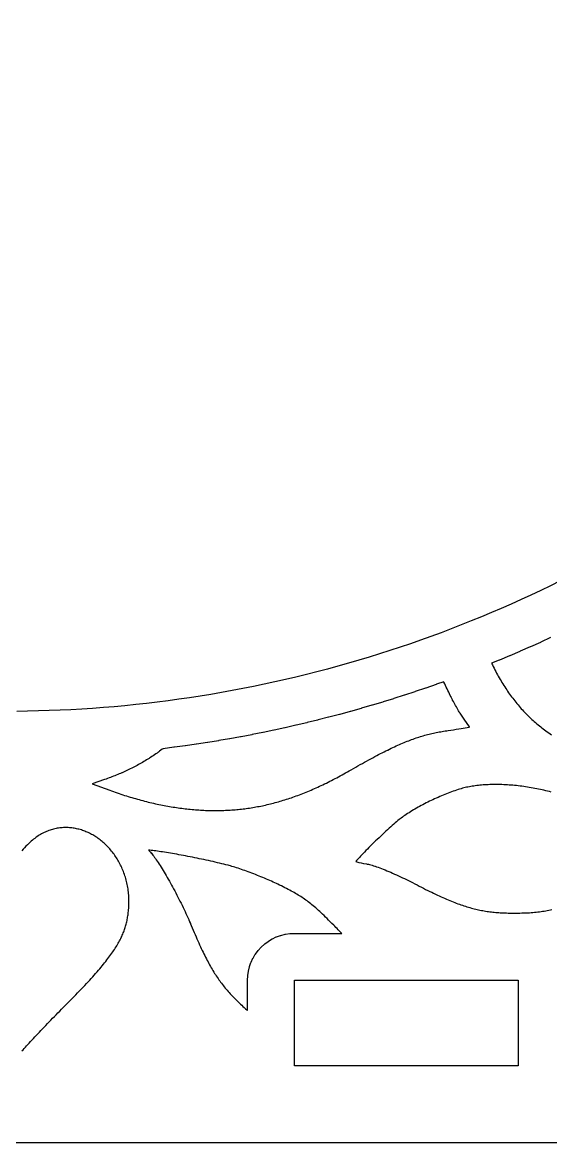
# Model space of a CAD drawing. Header units: millimetres. Extents: x 10 to 410, y 18 to 283.
# Drawn here: x 302.6 to 321.73, y 160.38 to 200.96 of the extents above; entities that cross this region are included whole.
import ezdxf

# ---------------------------------------------------------------- set-up
doc = ezdxf.new("R2010")
doc.units = ezdxf.units.MM
doc.layers.add('CUT', color=1, linetype='Continuous')

msp = doc.modelspace()

# ---------------------------------------------------------------- linework, layer by layer
at = {"layer": 'CUT'}
for points in [[(337, 160.3782), (372, 221), (337, 281.6218), (267, 281.6218), (232, 221), (267, 160.3782)], [(307.6948, 174.6485), (307.6656, 174.6267), (307.6649, 174.6262), (307.6177, 174.5916), (307.617, 174.5912), (307.5698, 174.5572), (307.5695, 174.5569), (307.5224, 174.5233), (307.5217, 174.5228), (307.4746, 174.4898), (307.474, 174.4894), (307.4269, 174.4569), (307.4263, 174.4565), (307.3792, 174.4245), (307.3786, 174.4241), (307.3315, 174.3926), (307.3309, 174.3922), (307.2837, 174.3611), (307.2831, 174.3607), (307.236, 174.3302), (307.2353, 174.3297), (307.188, 174.2996), (307.1874, 174.2993), (307.1402, 174.2697), (307.1395, 174.2693), (307.0921, 174.2401), (307.0915, 174.2397), (307.0441, 174.211), (307.0436, 174.2106), (306.9962, 174.1823), (306.9955, 174.1819), (306.9479, 174.154), (306.9471, 174.1536), (306.8994, 174.1262), (306.8988, 174.1258), (306.851, 174.0988), (306.8503, 174.0985), (306.8024, 174.0719), (306.8018, 174.0715), (306.7538, 174.0453), (306.7531, 174.0449), (306.7049, 174.0191), (306.7042, 174.0188), (306.6558, 173.9934), (306.6553, 173.9931), (306.6069, 173.968), (306.606, 173.9675), (306.5573, 173.9429), (306.5567, 173.9426), (306.5078, 173.9183), (306.5073, 173.9181), (306.4583, 173.8941), (306.4575, 173.8937), (306.4082, 173.8701), (306.4077, 173.8699), (306.3583, 173.8466), (306.3574, 173.8462), (306.3077, 173.8233), (306.3072, 173.823), (306.2573, 173.8004), (306.2566, 173.8001), (306.2064, 173.7778), (306.2058, 173.7776), (306.1554, 173.7556), (306.1547, 173.7553), (306.104, 173.7336), (306.1033, 173.7333), (306.0524, 173.712), (306.0519, 173.7117), (306.0007, 173.6906), (306.0002, 173.6904), (305.9487, 173.6695), (305.9478, 173.6692), (305.8959, 173.6487), (305.8955, 173.6485), (305.8434, 173.6282), (305.8427, 173.628), (305.7902, 173.608), (305.7898, 173.6078), (305.7371, 173.588), (305.7363, 173.5877), (305.6831, 173.5682), (305.6828, 173.5681), (305.6294, 173.5487), (305.6285, 173.5484), (305.5746, 173.5294), (305.5745, 173.5293), (305.1272, 173.3723), (305.7625, 173.1417), (305.8301, 173.1173), (305.8974, 173.0934), (305.9646, 173.07), (306.0318, 173.0469), (306.0988, 173.0242), (306.1657, 173.002), (306.2326, 172.9801), (306.2991, 172.9587), (306.3656, 172.9377), (306.4322, 172.9171), (306.4985, 172.8968), (306.5646, 172.8771), (306.6308, 172.8577), (306.6967, 172.8387), (306.7626, 172.8201), (306.8283, 172.802), (306.8939, 172.7842), (306.9594, 172.7668), (307.0247, 172.75), (307.09, 172.7334), (307.1552, 172.7172), (307.2201, 172.7016), (307.285, 172.6863), (307.3497, 172.6714), (307.4144, 172.6569), (307.479, 172.6429), (307.5433, 172.6292), (307.6075, 172.6159), (307.6716, 172.6031), (307.7357, 172.5906), (307.7995, 172.5786), (307.8632, 172.567), (307.9268, 172.5558), (307.9904, 172.545), (308.0538, 172.5346), (308.117, 172.5246), (308.1801, 172.515), (308.243, 172.5059), (308.3059, 172.4972), (308.3686, 172.4888), (308.4312, 172.4808), (308.4937, 172.4733), (308.5559, 172.4662), (308.6181, 172.4596), (308.6802, 172.4532), (308.7421, 172.4474), (308.8039, 172.4418), (308.8655, 172.4368), (308.927, 172.4321), (308.9884, 172.4279), (309.0496, 172.424), (309.1107, 172.4207), (309.1717, 172.4176), (309.2325, 172.415), (309.2932, 172.4127), (309.3537, 172.411), (309.4141, 172.4096), (309.4743, 172.4087), (309.5346, 172.4081), (309.5945, 172.4079), (309.6543, 172.4082), (309.7141, 172.4089), (309.7737, 172.4099), (309.8331, 172.4114), (309.8923, 172.4132), (309.9514, 172.4156), (310.0105, 172.4183), (310.0693, 172.4214), (310.128, 172.4249), (310.1865, 172.4288), (310.2449, 172.4332), (310.3032, 172.4379), (310.3614, 172.4432), (310.4193, 172.4487), (310.4771, 172.4547), (310.5349, 172.4612), (310.5925, 172.4679), (310.6497, 172.4751), (310.708, 172.4829), (310.7663, 172.4911), (310.8245, 172.4996), (310.8826, 172.5086), (310.9407, 172.5181), (310.9989, 172.5278), (311.0569, 172.5381), (311.115, 172.5488), (311.1731, 172.5599), (311.2311, 172.5714), (311.2891, 172.5833), (311.3471, 172.5957), (311.4053, 172.6085), (311.4632, 172.6217), (311.5213, 172.6355), (311.5793, 172.6495), (311.6375, 172.6641), (311.6957, 172.679), (311.7538, 172.6946), (311.8121, 172.7104), (311.8704, 172.7268), (311.9287, 172.7435), (311.9872, 172.7608), (312.0456, 172.7784), (312.1041, 172.7966), (312.1628, 172.8152), (312.2216, 172.8343), (312.2804, 172.8538), (312.3393, 172.8738), (312.3983, 172.8943), (312.4575, 172.9152), (312.5166, 172.9365), (312.576, 172.9584), (312.6354, 172.9808), (312.695, 173.0036), (312.7547, 173.0269), (312.8146, 173.0507), (312.8747, 173.075), (312.9348, 173.0997), (312.995, 173.1249), (313.0556, 173.1507), (313.1162, 173.1769), (313.1769, 173.2035), (313.2379, 173.2308), (313.2991, 173.2585), (313.3604, 173.2866), (313.422, 173.3154), (313.4837, 173.3446), (313.5456, 173.3742), (313.6077, 173.4045), (313.6701, 173.4352), (313.7326, 173.4664), (313.7953, 173.4982), (313.8584, 173.5305), (313.9217, 173.5633), (313.9851, 173.5965), (314.0488, 173.6304), (314.1128, 173.6647), (314.177, 173.6996), (314.2415, 173.7349), (314.3061, 173.7709), (314.3712, 173.8074), (314.4364, 173.8444), (314.5022, 173.882), (314.5871, 173.9307), (314.5873, 173.9308), (314.6707, 173.9784), (314.6708, 173.9785), (314.7527, 174.0251), (314.753, 174.0253), (314.8334, 174.0707), (314.8336, 174.0708), (314.9125, 174.1151), (314.9129, 174.1153), (314.9905, 174.1585), (314.9906, 174.1586), (315.0667, 174.2008), (315.067, 174.2009), (315.1418, 174.2421), (315.1421, 174.2423), (315.2156, 174.2824), (315.216, 174.2826), (315.2882, 174.3216), (315.2884, 174.3217), (315.3593, 174.3598), (315.3597, 174.36), (315.4295, 174.3971), (315.4298, 174.3973), (315.4984, 174.4334), (315.4988, 174.4336), (315.5663, 174.4688), (315.5667, 174.469), (315.6331, 174.5032), (315.6335, 174.5034), (315.6989, 174.5367), (315.6993, 174.5369), (315.7636, 174.5693), (315.7641, 174.5696), (315.8275, 174.6011), (315.828, 174.6013), (315.8904, 174.6319), (315.8909, 174.6321), (315.9524, 174.6618), (315.9529, 174.6621), (316.0136, 174.691), (316.0142, 174.6913), (316.074, 174.7193), (316.0745, 174.7195), (316.1335, 174.7467), (316.134, 174.7469), (316.1923, 174.7734), (316.1931, 174.7738), (316.2507, 174.7994), (316.2513, 174.7997), (316.3082, 174.8245), (316.3088, 174.8247), (316.3651, 174.8488), (316.3657, 174.8491), (316.4213, 174.8725), (316.4222, 174.8728), (316.4773, 174.8954), (316.478, 174.8957), (316.5326, 174.9176), (316.5333, 174.9179), (316.5874, 174.9391), (316.5882, 174.9394), (316.6418, 174.9599), (316.6426, 174.9602), (316.6958, 174.98), (316.6965, 174.9803), (316.7493, 174.9995), (316.7503, 174.9998), (316.8028, 175.0183), (316.8033, 175.0185), (316.8554, 175.0365), (316.8565, 175.0369), (316.9084, 175.0542), (316.9093, 175.0545), (316.961, 175.0712), (316.9619, 175.0714), (317.0134, 175.0875), (317.0141, 175.0878), (317.0654, 175.1034), (317.0664, 175.1037), (317.1176, 175.1187), (317.1184, 175.1189), (317.1695, 175.1334), (317.1706, 175.1337), (317.2217, 175.1476), (317.2223, 175.1478), (317.2733, 175.1613), (317.2742, 175.1615), (317.3253, 175.1745), (317.3263, 175.1747), (317.3775, 175.1872), (317.3784, 175.1875), (317.4297, 175.1995), (317.4305, 175.1996), (317.4819, 175.2112), (317.4826, 175.2114), (317.5341, 175.2226), (317.5352, 175.2228), (317.587, 175.2335), (317.5876, 175.2337), (317.6397, 175.2441), (317.6407, 175.2443), (317.693, 175.2542), (317.6937, 175.2543), (317.7464, 175.2639), (317.747, 175.264), (317.8, 175.2733), (317.8009, 175.2734), (317.8544, 175.2823), (317.8552, 175.2825), (317.909, 175.291), (317.9095, 175.2911), (317.9639, 175.2994), (317.9646, 175.2995), (318.0194, 175.3075), (318.0196, 175.3075), (318.1197, 175.3219), (318.217, 175.3361), (318.3107, 175.3501), (318.4001, 175.3637), (318.4848, 175.377), (318.5639, 175.3895), (318.6365, 175.4014), (318.7022, 175.4126), (318.7601, 175.4226), (318.795, 175.429), (318.7764, 175.4601), (318.7329, 175.527), (318.681, 175.6021), (318.6216, 175.6835), (318.5982, 175.7152), (318.5973, 175.7164), (318.5735, 175.7497), (318.5729, 175.7505), (318.5488, 175.785), (318.548, 175.7862), (318.5237, 175.8221), (318.5231, 175.823), (318.4985, 175.8602), (318.4979, 175.8611), (318.473, 175.8996), (318.4725, 175.9005), (318.4474, 175.9402), (318.4469, 175.9409), (318.4215, 175.9819), (318.4209, 175.9828), (318.3953, 176.0251), (318.3949, 176.0258), (318.369, 176.0694), (318.3686, 176.0701), (318.3425, 176.1148), (318.3422, 176.1154), (318.3158, 176.1614), (318.3153, 176.1622), (318.2887, 176.2095), (318.2884, 176.2101), (318.2616, 176.2585), (318.2613, 176.2591), (318.2343, 176.3087), (318.2339, 176.3093), (318.2067, 176.3601), (318.2064, 176.3607), (318.179, 176.4127), (318.1788, 176.413), (318.1511, 176.4661), (318.1508, 176.4668), (318.123, 176.5211), (318.1227, 176.5217), (318.0947, 176.5772), (318.0945, 176.5776), (318.0663, 176.6342), (318.0661, 176.6346), (318.0377, 176.6922), (318.0374, 176.6927), (318.0088, 176.7516), (318.0086, 176.7521), (317.9799, 176.812), (317.9797, 176.8124), (317.9508, 176.8734), (317.9507, 176.8737), (317.9216, 176.9357), (317.9213, 176.9363), (317.8921, 176.9995), (317.892, 176.9998), (317.8626, 177.064), (317.8624, 177.0644), (317.8575, 177.0752), (317.5958, 176.9812), (317.5955, 176.9811), (317.5823, 176.9764), (317.5818, 176.9762), (317.2111, 176.8467), (317.2104, 176.8464), (317.1972, 176.8419), (317.1971, 176.8419), (316.8252, 176.7156), (316.8246, 176.7154), (316.8114, 176.711), (316.8111, 176.7109), (316.4381, 176.5879), (316.4376, 176.5877), (316.4243, 176.5834), (316.424, 176.5834), (316.05, 176.4637), (316.0496, 176.4635), (316.0363, 176.4593), (316.0358, 176.4592), (315.6608, 176.3428), (315.6605, 176.3427), (315.6471, 176.3386), (315.6466, 176.3384), (315.2706, 176.2252), (315.2704, 176.2252), (315.257, 176.2212), (315.2564, 176.221), (314.8794, 176.1111), (314.8787, 176.1109), (314.8653, 176.1071), (314.8651, 176.1071), (314.4871, 176.0005), (314.4866, 176.0003), (314.4732, 175.9966), (314.4729, 175.9965), (314.094, 175.8932), (314.0935, 175.8931), (314.08, 175.8895), (314.0797, 175.8894), (313.7, 175.7894), (313.6994, 175.7893), (313.6858, 175.7858), (313.6855, 175.7857), (313.3049, 175.689), (313.3047, 175.6889), (313.2912, 175.6855), (313.2906, 175.6854), (312.909, 175.5921), (312.8955, 175.5888), (312.8947, 175.5886), (312.5124, 175.4986), (312.5117, 175.4984), (312.4981, 175.4953), (312.498, 175.4953), (312.115, 175.4086), (312.1144, 175.4084), (312.1008, 175.4054), (312.1005, 175.4054), (311.7167, 175.3221), (311.7164, 175.322), (311.7028, 175.3191), (311.7023, 175.319), (311.3178, 175.239), (311.3174, 175.2389), (311.3037, 175.2361), (311.3032, 175.236), (310.918, 175.1594), (310.9171, 175.1593), (310.9035, 175.1567), (310.5177, 175.0834), (310.517, 175.0832), (310.5033, 175.0807), (310.5031, 175.0807), (310.1167, 175.0108), (310.116, 175.0107), (310.1022, 175.0083), (310.102, 175.0082), (309.715, 174.9417), (309.7145, 174.9417), (309.7007, 174.9394), (309.7004, 174.9393), (309.3128, 174.8761), (309.3124, 174.876), (309.2986, 174.8738), (309.2981, 174.8738), (308.91, 174.8141), (308.9098, 174.814), (308.896, 174.8119), (308.8953, 174.8118), (308.5067, 174.7555), (308.506, 174.7554), (308.4922, 174.7535), (308.4921, 174.7535), (308.1029, 174.7005), (308.1023, 174.7004), (308.0885, 174.6986), (308.0882, 174.6986), (307.6986, 174.649), (307.6982, 174.649)], [(307.1695, 170.9738), (307.1885, 170.9548), (307.191, 170.9523), (307.2141, 170.9275), (307.2159, 170.9254), (307.2403, 170.8977), (307.2421, 170.8956), (307.2676, 170.865), (307.2688, 170.8636), (307.2955, 170.8303), (307.2967, 170.8288), (307.3244, 170.7929), (307.3253, 170.7917), (307.3541, 170.7532), (307.3549, 170.7521), (307.3847, 170.7111), (307.3854, 170.7102), (307.4162, 170.6668), (307.4169, 170.6657), (307.4485, 170.6199), (307.449, 170.6191), (307.4814, 170.5712), (307.4819, 170.5705), (307.5151, 170.5205), (307.5155, 170.5199), (307.5495, 170.4678), (307.55, 170.467), (307.5846, 170.4129), (307.585, 170.4123), (307.6202, 170.3564), (307.6205, 170.3559), (307.6563, 170.2983), (307.6567, 170.2976), (307.693, 170.2382), (307.6933, 170.2378), (307.7301, 170.1768), (307.7304, 170.1763), (307.7676, 170.1139), (307.7679, 170.1134), (307.8055, 170.0495), (307.8058, 170.0491), (307.8437, 169.9839), (307.844, 169.9833), (307.8821, 169.9168), (307.8823, 169.9164), (307.9206, 169.8488), (307.9208, 169.8484), (307.9593, 169.7797), (307.9596, 169.7793), (307.9982, 169.7097), (307.9984, 169.7093), (308.0371, 169.6388), (308.0374, 169.6383), (308.076, 169.5669), (308.0761, 169.5665), (308.1147, 169.4945), (308.115, 169.494), (308.1534, 169.4213), (308.1536, 169.421), (308.1919, 169.3479), (308.1921, 169.3474), (308.2302, 169.2737), (308.2305, 169.2733), (308.2683, 169.1993), (308.2684, 169.1989), (308.3059, 169.1247), (308.3061, 169.1243), (308.3433, 169.0499), (308.3436, 169.0494), (308.3803, 168.9749), (308.3805, 168.9744), (308.4167, 168.8999), (308.4169, 168.8995), (308.4527, 168.825), (308.453, 168.8245), (308.4881, 168.7503), (308.4883, 168.7498), (308.5228, 168.6758), (308.5231, 168.6752), (308.5569, 168.6016), (308.5571, 168.6011), (308.5902, 168.528), (308.5905, 168.5274), (308.6228, 168.4547), (308.623, 168.4542), (308.6545, 168.3822), (308.6548, 168.3814), (308.6853, 168.3101), (308.6856, 168.3096), (308.7153, 168.2391), (308.7154, 168.2388), (308.7507, 168.1541), (308.7856, 168.0714), (308.8199, 167.9905), (308.8537, 167.9115), (308.887, 167.8345), (308.9199, 167.7591), (308.9525, 167.6856), (308.9847, 167.6137), (309.0165, 167.5434), (309.048, 167.4747), (309.0792, 167.4076), (309.1101, 167.342), (309.1408, 167.2779), (309.1713, 167.2153), (309.2016, 167.1539), (309.2317, 167.0939), (309.2617, 167.0353), (309.2917, 166.9779), (309.3215, 166.9216), (309.3514, 166.8665), (309.381, 166.8126), (309.4109, 166.7598), (309.4407, 166.7078), (309.4705, 166.657), (309.5006, 166.6071), (309.5307, 166.5579), (309.5609, 166.5097), (309.5914, 166.4622), (309.622, 166.4155), (309.6529, 166.3695), (309.684, 166.3241), (309.7155, 166.2793), (309.7473, 166.2351), (309.7794, 166.1914), (309.812, 166.1481), (309.8448, 166.1053), (309.8782, 166.0628), (309.9121, 166.0206), (309.9464, 165.9787), (309.9813, 165.937), (310.0167, 165.8955), (310.0528, 165.854), (310.0895, 165.8127), (310.1267, 165.7716), (310.1648, 165.7303), (310.2036, 165.6888), (310.243, 165.6475), (310.2833, 165.606), (310.3243, 165.5642), (310.3662, 165.5222), (310.409, 165.48), (310.4527, 165.4374), (310.4972, 165.3945), (310.5416, 165.3525), (310.5863, 165.311), (310.6314, 165.27), (310.6769, 165.2298), (310.7227, 165.1899), (310.75, 165.1668), (310.75, 166.2583), (310.7501, 166.2632), (310.7578, 166.4201), (310.7588, 166.4299), (310.7818, 166.5852), (310.7837, 166.5948), (310.8219, 166.7471), (310.8247, 166.7565), (310.8776, 166.9043), (310.8814, 166.9133), (310.9485, 167.0553), (310.9531, 167.064), (311.0338, 167.1987), (311.0393, 167.2069), (311.1329, 167.333), (311.1391, 167.3406), (311.2445, 167.4569), (311.2514, 167.4638), (311.3678, 167.5693), (311.3754, 167.5755), (311.5015, 167.669), (311.5097, 167.6745), (311.6444, 167.7552), (311.653, 167.7598), (311.7949, 167.827), (311.804, 167.8308), (311.9518, 167.8837), (311.9612, 167.8865), (312.1136, 167.9246), (312.1232, 167.9265), (312.2785, 167.9495), (312.2883, 167.9505), (312.4451, 167.9582), (312.45, 167.9583), (314.163, 167.9583), (314.1625, 167.9588), (314.119, 168.004), (314.0763, 168.0483), (314.0343, 168.0916), (313.9932, 168.1337), (313.9528, 168.1749), (313.9135, 168.2148), (313.8752, 168.2536), (313.8115, 168.3174), (313.7499, 168.3789), (313.6903, 168.4379), (313.6325, 168.4947), (313.5764, 168.5493), (313.522, 168.6018), (313.4689, 168.6523), (313.4174, 168.7008), (313.3671, 168.7475), (313.3179, 168.7925), (313.2697, 168.8357), (313.2224, 168.8774), (313.1759, 168.9177), (313.1302, 168.9565), (313.0849, 168.994), (313.0401, 169.0303), (312.9956, 169.0654), (312.9513, 169.0996), (312.907, 169.1328), (312.8626, 169.1653), (312.8181, 169.1969), (312.7733, 169.2279), (312.7279, 169.2584), (312.6822, 169.2883), (312.6355, 169.3179), (312.5881, 169.3473), (312.5398, 169.3764), (312.4903, 169.4054), (312.4397, 169.4345), (312.3878, 169.4635), (312.3343, 169.4928), (312.2793, 169.5223), (312.2227, 169.5523), (312.1642, 169.5824), (312.1038, 169.6133), (312.0413, 169.6446), (311.9767, 169.6767), (311.91, 169.7095), (311.8553, 169.736), (311.7991, 169.7626), (311.7412, 169.7896), (311.682, 169.8166), (311.6215, 169.8439), (311.5599, 169.8711), (311.4971, 169.8985), (311.4337, 169.9258), (311.3694, 169.953), (311.3045, 169.98), (311.2392, 170.0069), (311.1736, 170.0335), (311.1077, 170.0599), (311.0418, 170.0859), (310.976, 170.1115), (310.9104, 170.1366), (310.8452, 170.1613), (310.7803, 170.1854), (310.7162, 170.2089), (310.6529, 170.2317), (310.5904, 170.2538), (310.5289, 170.2753), (310.4687, 170.2957), (310.4097, 170.3154), (310.3523, 170.3342), (310.2963, 170.352), (310.2421, 170.3688), (310.1898, 170.3845), (310.1395, 170.399), (310.0914, 170.4124), (310.0454, 170.4246), (309.9719, 170.4435), (309.8968, 170.4623), (309.8202, 170.4811), (309.7424, 170.5), (309.6636, 170.5188), (309.5836, 170.5374), (309.5028, 170.556), (309.4214, 170.5744), (309.3392, 170.5928), (309.2566, 170.6109), (309.1735, 170.6288), (309.0902, 170.6466), (309.0067, 170.6641), (308.9232, 170.6813), (308.8398, 170.6984), (308.7566, 170.715), (308.6736, 170.7315), (308.5912, 170.7475), (308.5093, 170.7633), (308.4279, 170.7786), (308.3475, 170.7937), (308.268, 170.8082), (308.1896, 170.8224), (308.1121, 170.836), (308.0361, 170.8493), (307.9614, 170.862), (307.8882, 170.8742), (307.8168, 170.8859), (307.747, 170.897), (307.679, 170.9076), (307.6131, 170.9176), (307.5493, 170.9269), (307.4879, 170.9356), (307.4287, 170.9437), (307.3719, 170.9511), (307.3179, 170.9578), (307.2666, 170.9638), (307.2183, 170.969), (307.1728, 170.9735)], [(320.55, 163.1583), (312.45, 163.1583), (312.45, 166.2583), (320.55, 166.2583)]]:
    msp.add_lwpolyline(points, close=True, dxfattribs=at)
for points in [[(322.0789, 180.728), (321.7267, 180.5543), (321.373, 180.3837), (321.0178, 180.2161), (320.6612, 180.0517), (320.3031, 179.8905), (319.9437, 179.7323), (319.5829, 179.5773), (319.2208, 179.4254), (318.8573, 179.2767), (318.4926, 179.1312), (318.1266, 178.9889), (317.7593, 178.8498), (317.3909, 178.7138), (317.0213, 178.5811), (316.6506, 178.4517), (316.2787, 178.3254), (315.9058, 178.2025), (315.5318, 178.0827), (315.1567, 177.9663), (314.7807, 177.8531), (314.4037, 177.7432), (314.0257, 177.6366), (313.6469, 177.5333), (313.2671, 177.4334), (312.8865, 177.3367), (312.505, 177.2434), (312.1228, 177.1533), (311.7398, 177.0667), (311.356, 176.9834), (310.9716, 176.9034), (310.5864, 176.8268), (310.2006, 176.7535), (309.8142, 176.6837), (309.4271, 176.6171), (309.0396, 176.554), (308.6514, 176.4943), (308.2628, 176.4379), (307.8737, 176.385), (307.4841, 176.3354), (307.0941, 176.2893), (306.7038, 176.2465), (306.3131, 176.2072), (305.922, 176.1712), (305.5307, 176.1387), (305.139, 176.1096), (304.7472, 176.0839), (304.3551, 176.0617), (303.9629, 176.0428), (303.5705, 176.0274), (303.178, 176.0154), (302.7854, 176.0069), (302.3927, 176.0017)], [(321.7296, 178.6723), (321.373, 178.5079), (321.3724, 178.5076), (321.3596, 178.5018), (321.3594, 178.5017), (321.0014, 178.3404), (321.0004, 178.34), (320.9877, 178.3344), (320.6284, 178.1763), (320.6282, 178.1762), (320.6154, 178.1706), (320.6148, 178.1703), (320.254, 178.0153), (320.2531, 178.015), (320.2402, 178.0096), (319.8782, 177.8577), (319.8775, 177.8574), (319.8646, 177.8521), (319.8645, 177.852), (319.5936, 177.7412), (319.6203, 177.6854), (319.6499, 177.625), (319.6798, 177.565), (319.7101, 177.5056), (319.7407, 177.4467), (319.7717, 177.3883), (319.8031, 177.3305), (319.8349, 177.2732), (319.867, 177.2164), (319.8994, 177.1602), (319.9322, 177.1045), (319.9654, 177.0494), (319.9991, 176.9946), (320.033, 176.9405), (320.0672, 176.8869), (320.102, 176.8338), (320.1372, 176.7811), (320.1725, 176.7291), (320.2083, 176.6776), (320.2446, 176.6266), (320.2811, 176.576), (320.318, 176.526), (320.3554, 176.4765), (320.3931, 176.4275), (320.4312, 176.3791), (320.4697, 176.3311), (320.5085, 176.2837), (320.5479, 176.2367), (320.5875, 176.1902), (320.6276, 176.1442), (320.668, 176.0987), (320.7088, 176.0538), (320.75, 176.0094), (320.7916, 175.9654), (320.8336, 175.922), (320.876, 175.8789), (320.9188, 175.8365), (320.962, 175.7945), (321.0056, 175.753), (321.0496, 175.7119), (321.094, 175.6714), (321.1388, 175.6313), (321.1841, 175.5918), (321.2297, 175.5527), (321.2758, 175.5141), (321.3222, 175.4759), (321.369, 175.4383), (321.4163, 175.4011), (321.4639, 175.3645), (321.5121, 175.3283), (321.5607, 175.2925), (321.6097, 175.2572), (321.659, 175.2224), (321.7087, 175.1881), (321.759, 175.1543)], [(321.7484, 173.075), (321.6838, 173.0924), (321.6189, 173.1093), (321.5537, 173.1256), (321.4883, 173.1413), (321.4225, 173.1565), (321.3567, 173.1711), (321.2905, 173.1851), (321.2242, 173.1986), (321.1578, 173.2116), (321.0913, 173.2239), (321.0246, 173.2358), (320.958, 173.247), (320.8913, 173.2577), (320.8247, 173.2678), (320.7579, 173.2772), (320.6913, 173.2862), (320.6246, 173.2946), (320.5582, 173.3024), (320.4918, 173.3096), (320.4256, 173.3163), (320.3596, 173.3223), (320.2936, 173.3277), (320.2279, 173.3326), (320.1626, 173.3369), (320.0975, 173.3406), (320.0326, 173.3437), (319.9681, 173.3462), (319.904, 173.3481), (319.8403, 173.3494), (319.7767, 173.3501), (319.7137, 173.3503), (319.6514, 173.3498), (319.5892, 173.3487), (319.5278, 173.3471), (319.4668, 173.3447), (319.4063, 173.3418), (319.3465, 173.3383), (319.2873, 173.3342), (319.2287, 173.3295), (319.1707, 173.3242), (319.1136, 173.3182), (319.057, 173.3116), (319.0012, 173.3045), (318.9462, 173.2968), (318.892, 173.2884), (318.8386, 173.2794), (318.7861, 173.2698), (318.7344, 173.2595), (318.6837, 173.2488), (318.6339, 173.2373), (318.5849, 173.2253), (318.5371, 173.2127), (318.4902, 173.1995), (318.4343, 173.1828), (318.3772, 173.165), (318.3195, 173.1463), (318.2611, 173.1267), (318.2019, 173.1062), (318.1422, 173.0848), (318.0819, 173.0625), (318.0211, 173.0395), (317.9601, 173.0158), (317.8987, 172.9913), (317.837, 172.966), (317.775, 172.9401), (317.713, 172.9136), (317.6509, 172.8864), (317.5889, 172.8588), (317.527, 172.8305), (317.4652, 172.8017), (317.4035, 172.7724), (317.3421, 172.7428), (317.2812, 172.7126), (317.2206, 172.6821), (317.1605, 172.6513), (317.1009, 172.6201), (317.0419, 172.5886), (316.9837, 172.557), (316.9262, 172.5251), (316.8695, 172.4929), (316.8136, 172.4606), (316.7586, 172.4282), (316.7047, 172.3959), (316.6519, 172.3634), (316.6002, 172.3309), (316.5498, 172.2983), (316.5005, 172.2659), (316.4527, 172.2336), (316.4064, 172.2015), (316.3614, 172.1693), (316.3181, 172.1376), (316.2812, 172.1095), (316.2408, 172.0775), (316.197, 172.0418), (316.1501, 172.0028), (316.1007, 171.9606), (316.0486, 171.9156), (315.9945, 171.868), (315.9383, 171.818), (315.8807, 171.766), (315.8215, 171.7121), (315.7611, 171.6567), (315.7, 171.6), (315.6382, 171.5421), (315.576, 171.4833), (315.5137, 171.4241), (315.4515, 171.3644), (315.3896, 171.3046), (315.3284, 171.245), (315.268, 171.1858), (315.2088, 171.1271), (315.1509, 171.0695), (315.0947, 171.0129), (315.0403, 170.9576), (314.9881, 170.9041), (314.9383, 170.8523), (314.891, 170.8028), (314.8468, 170.7557), (314.8057, 170.7111), (314.768, 170.6696), (314.7342, 170.6313), (314.7042, 170.5964), (314.6787, 170.5658), (314.6748, 170.5608), (314.7132, 170.548), (314.7831, 170.5288), (314.8649, 170.5098), (314.9559, 170.4918), (315.0553, 170.4754), (315.0563, 170.4752), (315.0888, 170.4695), (315.0923, 170.4688), (315.1285, 170.4611), (315.1317, 170.4604), (315.1714, 170.4506), (315.1735, 170.45), (315.2164, 170.4384), (315.2184, 170.4379), (315.2645, 170.4244), (315.2663, 170.4238), (315.3152, 170.4085), (315.3165, 170.4081), (315.3683, 170.3911), (315.3695, 170.3907), (315.4238, 170.3721), (315.425, 170.3717), (315.4817, 170.3515), (315.4827, 170.3511), (315.5416, 170.3294), (315.5424, 170.3291), (315.6034, 170.306), (315.6043, 170.3057), (315.6671, 170.2812), (315.6678, 170.2809), (315.7324, 170.2552), (315.7331, 170.2549), (315.7992, 170.228), (315.8, 170.2277), (315.8674, 170.1996), (315.8679, 170.1994), (315.9366, 170.1703), (315.9374, 170.1699), (316.007, 170.1397), (316.0075, 170.1395), (316.0779, 170.1085), (316.0785, 170.1082), (316.1496, 170.0763), (316.1502, 170.0761), (316.2218, 170.0434), (316.2224, 170.0431), (316.2943, 170.0097), (316.2949, 170.0094), (316.3669, 169.9754), (316.3675, 169.9751), (316.4395, 169.9405), (316.4402, 169.9402), (316.5119, 169.9051), (316.5125, 169.9048), (316.5838, 169.8693), (316.5843, 169.869), (316.6551, 169.8332), (316.6559, 169.8328), (316.7259, 169.7966), (316.7261, 169.7966), (316.8094, 169.7533), (316.8909, 169.7112), (316.971, 169.6702), (317.0496, 169.6302), (317.1268, 169.5912), (317.2024, 169.5533), (317.2768, 169.5165), (317.3498, 169.4805), (317.4215, 169.4457), (317.4921, 169.4118), (317.5614, 169.3788), (317.6293, 169.3468), (317.6963, 169.3159), (317.7623, 169.2858), (317.8271, 169.2566), (317.8909, 169.2284), (317.9537, 169.201), (318.0156, 169.1746), (318.0766, 169.1489), (318.1367, 169.1242), (318.196, 169.1003), (318.2544, 169.0773), (318.3123, 169.0551), (318.3694, 169.0337), (318.4258, 169.0131), (318.4816, 168.9932), (318.5368, 168.9742), (318.5916, 168.9559), (318.6458, 168.9383), (318.6995, 168.9215), (318.7528, 168.9054), (318.8058, 168.89), (318.8584, 168.8753), (318.9107, 168.8612), (318.9629, 168.8479), (319.0148, 168.8352), (319.0665, 168.8231), (319.1181, 168.8117), (319.1696, 168.8009), (319.2211, 168.7906), (319.2726, 168.781), (319.3243, 168.7719), (319.3759, 168.7634), (319.4277, 168.7554), (319.4796, 168.7481), (319.5319, 168.7412), (319.5845, 168.7348), (319.6372, 168.7289), (319.6903, 168.7236), (319.7439, 168.7187), (319.7978, 168.7143), (319.8523, 168.7104), (319.9073, 168.7068), (319.9627, 168.7038), (320.0189, 168.7011), (320.0756, 168.6989), (320.1332, 168.6971), (320.1912, 168.6956), (320.2501, 168.6946), (320.31, 168.6939), (320.3705, 168.6935), (320.4525, 168.6935), (320.5318, 168.694), (320.6085, 168.6949), (320.6828, 168.6963), (320.7548, 168.6982), (320.8246, 168.7005), (320.8925, 168.7035), (320.9585, 168.7069), (321.0228, 168.7111), (321.0856, 168.7157), (321.147, 168.721), (321.2071, 168.727), (321.2663, 168.7335), (321.3246, 168.7408), (321.382, 168.7487), (321.439, 168.7574), (321.4955, 168.7667), (321.5518, 168.7769), (321.6078, 168.7878), (321.6641, 168.7996), (321.7206, 168.8122), (321.7773, 168.8256)], [(302.5845, 163.6969), (302.6237, 163.741), (302.6239, 163.7413), (302.6648, 163.787), (302.6651, 163.7873), (302.7077, 163.8345), (302.7078, 163.8346), (302.7519, 163.8833), (302.7521, 163.8836), (302.7978, 163.9337), (302.798, 163.9339), (302.8452, 163.9853), (302.8453, 163.9854), (302.8939, 164.0382), (302.8941, 164.0384), (302.9441, 164.0924), (302.9443, 164.0926), (302.9957, 164.1478), (303.0482, 164.2041), (303.0483, 164.2043), (303.102, 164.2616), (303.1021, 164.2617), (303.157, 164.3201), (303.1573, 164.3203), (303.2133, 164.3795), (303.2133, 164.3796), (303.2703, 164.4397), (303.2704, 164.4398), (303.3283, 164.5007), (303.3285, 164.5009), (303.3874, 164.5626), (303.3875, 164.5627), (303.4473, 164.6251), (303.4475, 164.6253), (303.5081, 164.6882), (303.5694, 164.7518), (303.5695, 164.7519), (303.6315, 164.816), (303.6317, 164.8162), (303.6944, 164.8807), (303.6945, 164.8808), (303.7577, 164.9456), (303.7578, 164.9457), (303.8216, 165.0109), (303.8217, 165.0111), (303.886, 165.0766), (303.8861, 165.0767), (303.9508, 165.1424), (303.951, 165.1425), (304.016, 165.2083), (304.0161, 165.2084), (304.0814, 165.2743), (304.1604, 165.3539), (304.2376, 165.4321), (304.3131, 165.5089), (304.3869, 165.5842), (304.459, 165.6582), (304.5296, 165.7309), (304.5983, 165.8021), (304.6655, 165.8722), (304.7311, 165.941), (304.7951, 166.0086), (304.8576, 166.0749), (304.9185, 166.14), (304.9778, 166.2041), (305.0357, 166.2671), (305.0921, 166.3288), (305.1469, 166.3895), (305.2003, 166.4493), (305.2523, 166.508), (305.3029, 166.5658), (305.352, 166.6225), (305.3998, 166.6783), (305.4462, 166.7332), (305.4913, 166.7873), (305.535, 166.8404), (305.5774, 166.8928), (305.6185, 166.9444), (305.6584, 166.9952), (305.6969, 167.0452), (305.7343, 167.0946), (305.7705, 167.1432), (305.8054, 167.1912), (305.8392, 167.2386), (305.8718, 167.2853), (305.9033, 167.3314), (305.9336, 167.3769), (305.9628, 167.422), (305.991, 167.4665), (306.0181, 167.5106), (306.0441, 167.5542), (306.0692, 167.5975), (306.0933, 167.6403), (306.1163, 167.6827), (306.1384, 167.7248), (306.1595, 167.7666), (306.1798, 167.8082), (306.1992, 167.8496), (306.2177, 167.8906), (306.2352, 167.9315), (306.2521, 167.9723), (306.2681, 168.0129), (306.2833, 168.0535), (306.2977, 168.0939), (306.3114, 168.1345), (306.3244, 168.1749), (306.3366, 168.2154), (306.3482, 168.256), (306.3591, 168.2968), (306.3693, 168.3376), (306.379, 168.3787), (306.3879, 168.4199), (306.3963, 168.4614), (306.4042, 168.5031), (306.4114, 168.5451), (306.4181, 168.5875), (306.4244, 168.6303), (306.4301, 168.6734), (306.4352, 168.7169), (306.4399, 168.761), (306.4442, 168.8054), (306.4492, 168.8664), (306.4529, 168.927), (306.4557, 168.9872), (306.4572, 169.0469), (306.4577, 169.1063), (306.4571, 169.1653), (306.4555, 169.2237), (306.4527, 169.2818), (306.4489, 169.3396), (306.4441, 169.3968), (306.4383, 169.4535), (306.4314, 169.5099), (306.4237, 169.5657), (306.4149, 169.621), (306.4051, 169.6759), (306.3945, 169.7302), (306.3828, 169.784), (306.3702, 169.8374), (306.3567, 169.8904), (306.3424, 169.9425), (306.3272, 169.9943), (306.311, 170.0455), (306.294, 170.0963), (306.2763, 170.1464), (306.2577, 170.1957), (306.2381, 170.2446), (306.2178, 170.2931), (306.1968, 170.3408), (306.1749, 170.3879), (306.1523, 170.4345), (306.129, 170.4805), (306.1049, 170.5257), (306.0802, 170.5703), (306.0546, 170.6143), (306.0284, 170.6577), (306.0015, 170.7002), (305.974, 170.7422), (305.9457, 170.7835), (305.9168, 170.8241), (305.8874, 170.8639), (305.8572, 170.903), (305.8264, 170.9416), (305.7951, 170.9793), (305.7633, 171.0163), (305.7308, 171.0525), (305.6979, 171.0879), (305.6643, 171.1226), (305.6301, 171.1566), (305.5957, 171.1898), (305.5607, 171.222), (305.5251, 171.2535), (305.489, 171.2844), (305.4526, 171.3143), (305.4157, 171.3434), (305.3783, 171.3717), (305.3407, 171.399), (305.3024, 171.4256), (305.2639, 171.4514), (305.2251, 171.4761), (305.1858, 171.5001), (305.1461, 171.5232), (305.1063, 171.5454), (305.066, 171.5666), (305.0254, 171.587), (304.9846, 171.6065), (304.9434, 171.625), (304.9021, 171.6425), (304.8604, 171.6591), (304.8185, 171.6749), (304.7764, 171.6896), (304.7341, 171.7034), (304.6916, 171.7162), (304.6489, 171.728), (304.606, 171.7389), (304.5631, 171.7487), (304.5198, 171.7575), (304.4765, 171.7653), (304.433, 171.7721), (304.3895, 171.7779), (304.3459, 171.7827), (304.3022, 171.7864), (304.2584, 171.789), (304.2144, 171.7905), (304.1705, 171.7911), (304.1265, 171.7905), (304.0825, 171.7889), (304.0385, 171.7862), (303.9943, 171.7824), (303.9504, 171.7775), (303.9064, 171.7714), (303.8624, 171.7642), (303.8185, 171.7559), (303.7745, 171.7464), (303.7306, 171.7358), (303.6867, 171.724), (303.643, 171.7112), (303.5994, 171.6971), (303.5559, 171.6817), (303.5124, 171.6652), (303.4691, 171.6474), (303.4258, 171.6284), (303.3828, 171.6083), (303.3398, 171.5868), (303.2971, 171.5642), (303.2545, 171.5402), (303.2121, 171.5149), (303.1698, 171.4884), (303.1279, 171.4605), (303.0861, 171.4313), (303.0445, 171.4008), (303.0031, 171.369), (302.9621, 171.3358), (302.9213, 171.3012), (302.8809, 171.2654), (302.8305, 171.2182), (302.7799, 171.1678), (302.7294, 171.1147), (302.6796, 171.0599), (302.6313, 171.0038), (302.5847, 170.9472)]]:
    msp.add_lwpolyline(points, dxfattribs=at)

doc.saveas('drawing.dxf')
